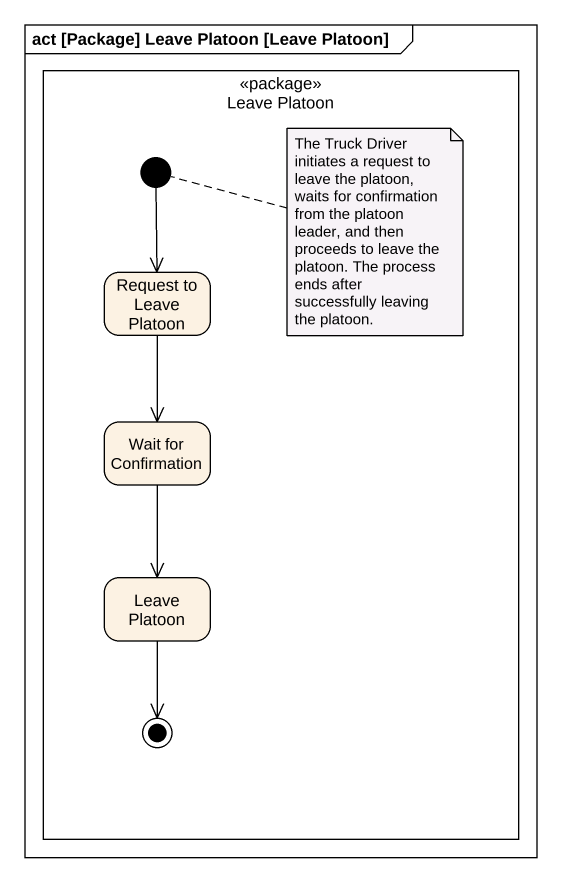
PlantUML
@startuml
mainframe act [Package] Leave Platoon [Leave Platoon]
hide empty description
state "Leave Platoon" as Leave_Platoon <<package>> {
  state initial1 <<start>>
  state "Request to Leave Platoon" as Request_to_Leave_Platoon
  state "Wait for Confirmation" as Wait_for_Confirmation
  state "Leave Platoon" as Leave_Platoon_2
  Leave_Platoon_2 --> [*]
}
initial1 --> Request_to_Leave_Platoon
Request_to_Leave_Platoon --> Wait_for_Confirmation
Wait_for_Confirmation --> Leave_Platoon_2
note right of initial1 : The Truck Driver initiates a request to leave the platoon, waits for confirmation from the platoon leader, and then proceeds to leave the platoon. The process ends after successfully leaving the platoon.
@enduml
